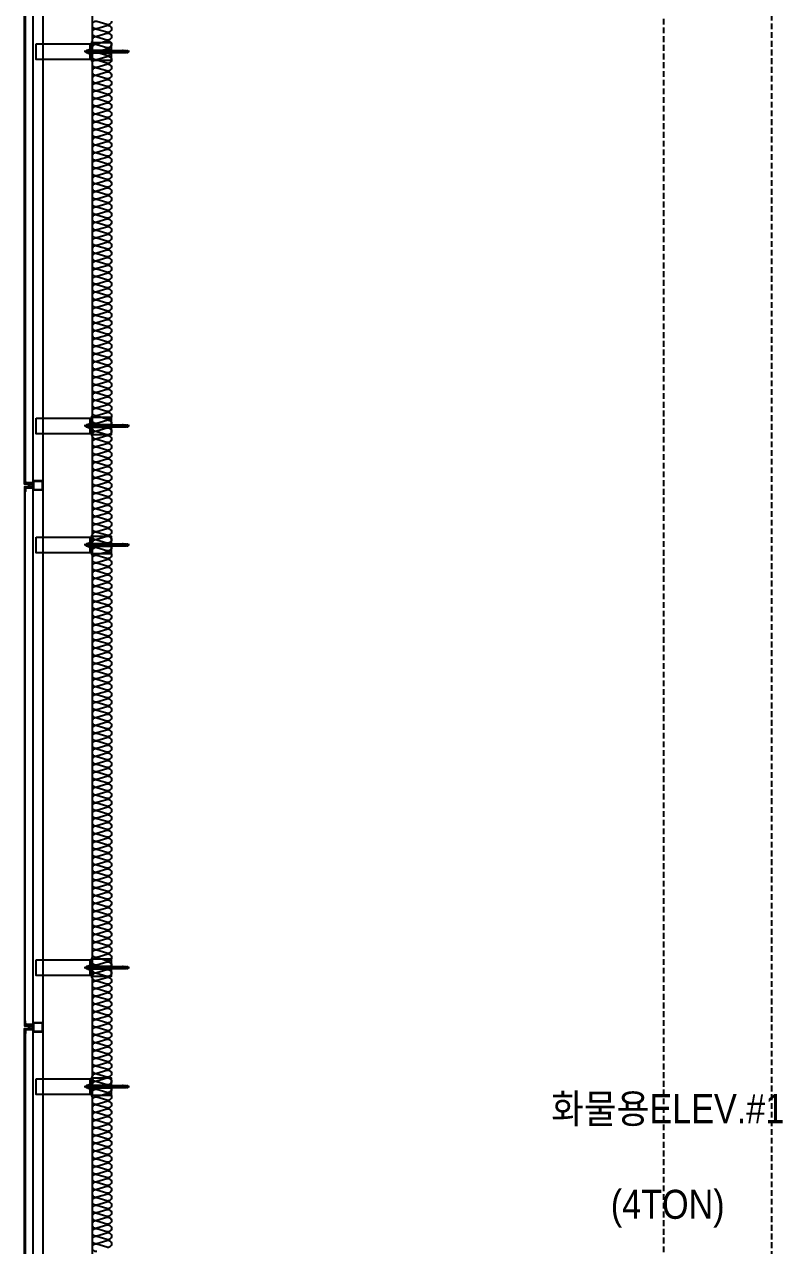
# Model space of a CAD drawing. Header units: millimetres. Extents: x -1320 to 172218, y -4077 to 50350.
# Drawn here: x 160350 to 164270, y 2271 to 8583 of the extents above; entities that cross this region are included whole.
import ezdxf
from ezdxf.enums import TextEntityAlignment as Align

# ---------------------------------------------------------------- set-up
doc = ezdxf.new("R2010")
doc.units = ezdxf.units.MM
doc.header["$LTSCALE"] = 60
doc.linetypes.add('HIDDENX2', pattern=[0.75, 0.5, -0.25])
for name, color, linetype in [('A-ETC-8', 8, 'Continuous'), ('A-FIN', 6, 'Continuous'), ('hidden', 9, 'HIDDENX2'), ('INSUL', 8, 'Continuous'), ('ISL', 251, 'Continuous')]:
    doc.layers.add(name, color=color, linetype=linetype)
doc.layers.add('NOPLOT-TEXT', color=11, linetype='Continuous', plot=False)
doc.styles.add('Gtx', font='')
doc.styles.get('Gtx').set_extended_font_data('Dotum')

# ---------------------------------------------------------------- blocks, each defined once
blk = doc.blocks.new('A$C632c858f')
at = {"layer": 'A-ETC-8'}
blk.add_arc((-2.8, 0), 24, 341.82483, 18.17517, dxfattribs=at)
blk.add_ellipse((34, 0), major_axis=(7.59, 0), ratio=0.987937, dxfattribs=at)
blk = doc.blocks.new('A$Cae507117')
at = {"layer": 'A-ETC-8'}
for points in [[(-50, 0), (-50, -50), (0, -50), (0, 0)], [(-46.8, -3.2), (-46.8, -46.8), (-3.2, -46.8), (-3.2, -3.2)]]:
    blk.add_lwpolyline(points, close=True, dxfattribs=at)
blk = doc.blocks.new('너트 M12')
for p, q in [((-9, 0), (9, 0)), ((-9.5, -9), (-9.5, -0.5)), ((9, -9.5), (-9, -9.5)), ((0, -8.3), (0, -1.2)), ((9.5, -0.5), (9.5, -9))]:
    blk.add_line(p, q)
for centre, start, end in [((-9, -0.5), 90, 180), ((-9, -9), 180, 270), ((9, -0.5), 0, 90), ((9, -9), 270, 0)]:
    blk.add_arc(centre, 0.5, start, end)
at = {"extrusion": (0, 0, -1)}
for centre, major_axis, ratio, start_param, end_param in [((-4.8, -0.9), (-4.75, 0.31), 0.185359, -0.024388, 3.141593), ((4.8, -0.9), (4.75, 0.31), 0.185108, 3.141593, 6.30754), ((-4.8, -8.6), (4.75, 0.31), 0.187111, 0, 3.166211), ((4.8, -8.6), (-4.75, 0.31), 0.185991, 3.117121, 6.283185)]:
    blk.add_ellipse(centre, major_axis=major_axis, ratio=ratio, start_param=start_param, end_param=end_param, dxfattribs=at)
blk = doc.blocks.new('A$C5ebcaad0')
at = {"layer": 'A-ETC-8'}
for p, q in [((-449, -225), (-214, -225)), ((-439, -220.5), (-439, -229.5)), ((-437, -219), (-437.5, -219)), ((-437.5, -231), (-437, -231)), ((-426, -220.5), (-437, -219)), ((-437, -231), (-426, -229.5)), ((-431.6, -219.7), (-431.6, -221.5)), ((-431.6, -228.5), (-431.6, -230.2)), ((-431.1, -222.3), (-429.3, -223.5)), ((-431.1, -227.7), (-429.3, -226.5)), ((-415.6, -218.7), (-430.6, -218.7)), ((-430.6, -231.2), (-415.6, -231.2)), ((-421.1, -224), (-427.7, -224)), ((-421.1, -226), (-427.7, -226)), ((-426, -220.5), (-412, -220.5)), ((-426, -229.5), (-412, -229.5)), ((-420.6, -223.5), (-420.6, -223)), ((-420.6, -227), (-420.6, -226.5)), ((-416.6, -227), (-416.6, -223)), ((-415.6, -218.7), (-412.6, -218.7)), ((-415.6, -231.2), (-412.6, -231.2)), ((-412.6, -218.7), (-412.6, -231.2)), ((-412, -231), (-412, -219)), ((-409, -219), (-412, -219)), ((-412, -231), (-409, -231)), ((-409, -231), (-409, -219)), ((-355, -219), (-409, -219)), ((-409, -231), (-355, -231)), ((-355, -219), (-245.5, -219)), ((-245.5, -231), (-355, -231)), ((-234.2, -229.5), (-224, -229.5)), ((-234, -219), (-225.5, -219)), ((-234, -220.5), (-224, -220.5)), ((-234, -231), (-225.5, -231)), ((-225.5, -231), (-225.5, -219)), ((-224, -220.5), (-225.5, -219)), ((-224, -229.5), (-225.5, -231)), ((-224, -229.5), (-224, -220.5))]:
    blk.add_line(p, q, dxfattribs=at)
for points in [[(-255, -180.5), (-255, -269.5), (-355, -269.5), (-355, -180.5)], [(33.5, -185), (-251.5, -185), (-251.5, -265), (33.5, -265)], [(-251.5, -265), (-245.5, -265), (-245.5, -185), (-251.5, -185)], [(-245.5, -210), (-245.5, -240), (-243.5, -240), (-243.5, -210)]]:
    blk.add_lwpolyline(points, close=True, dxfattribs=at)
blk.add_lwpolyline([(-251.5, -177.5), (-251.5, -272.5, -0.414214), (-252.5, -273.5), (-255, -273.5), (-255, -176.5), (-252.5, -176.5, -0.414214)], format="xyb", close=True, dxfattribs=at)
for centre, radius, start, end in [((-437.5, -220.5), 1.5, 90, 180), ((-437.5, -229.5), 1.5, 180, 270), ((-430.6, -219.7), 1, 90, 180), ((-430.6, -221.5), 1, 180, 236.30993), ((-430.6, -228.5), 1, 123.69007, 180), ((-430.6, -230.2), 1, 180, 270), ((-427.7, -221), 3, 236.30993, 270), ((-427.7, -229), 3, 90, 123.69007), ((-421.1, -223.5), 0.5, 270, 0), ((-421.1, -226.5), 0.5, 0, 90), ((-418.6, -223), 2, 90, 180), ((-418.6, -227), 2, 180, 270), ((-418.6, -223), 2, 0, 90), ((-418.6, -227), 2, 270, 0)]:
    blk.add_arc(centre, radius, start, end, dxfattribs=at)
at = {"layer": 'A-ETC-8', "xscale": -1, "rotation": 90}
blk.add_blockref('너트 M12', (-243.5, -225), dxfattribs=at)

msp = doc.modelspace()

# ---------------------------------------------------------------- linework, layer by layer
at = {"layer": 'A-ETC-8'}
for p, q in [((160395, 680), (160395, 47070, 0)), ((160445, 47070, 0), (160445, 680))]:
    msp.add_line(p, q, dxfattribs=at)
at = {"layer": 'A-ETC-8', "elevation": 0}
for points in [[(160358, 6211.5), (160393, 6211.5), (160393, 6200.5), (160395, 6200.5), (160395, 6213.5), (160359.7, 6213.5, 0.226541), (160356, 6217.2), (160356, 6231.9), (160354, 6231.9), (160354, 6215.5, -0.414214)], [(160358, 6188.5), (160393, 6188.5), (160393, 6199.5), (160395, 6199.5), (160395, 6186.5), (160359.7, 6186.5, -0.226541), (160356, 6182.8), (160356, 6168.1), (160354, 6168.1), (160354, 6184.5, 0.414214)], [(160358, 3411.5), (160393, 3411.5), (160393, 3400.5), (160395, 3400.5), (160395, 3413.5), (160359.7, 3413.5, 0.226541), (160356, 3417.2), (160356, 3431.9), (160354, 3431.9), (160354, 3415.5, -0.414214)], [(160358, 3388.5), (160393, 3388.5), (160393, 3399.5), (160395, 3399.5), (160395, 3386.5), (160359.7, 3386.5, -0.226541), (160356, 3382.8), (160356, 3368.1), (160354, 3368.1), (160354, 3384.5, 0.414214)]]:
    msp.add_lwpolyline(points, format="xyb", close=True, dxfattribs=at)
at = {"layer": 'A-FIN', "elevation": 0}
for points in [[(160391, 6211.5), (160391, 6207.5), (160350, 6207.5), (160350, 8742.5), (160391, 8742.5), (160391, 8738.5), (160354, 8738.5), (160354, 6211.5), (160391, 6211.5)], [(160391, 6188.5), (160391, 6192.5), (160350, 6192.5), (160350, 3407.5), (160391, 3407.5), (160391, 3411.5), (160354, 3411.5), (160354, 6188.5), (160391, 6188.5)], [(160391, 659), (160391, 655), (160350, 655), (160350, 3392.5), (160391, 3392.5), (160391, 3388.5), (160354, 3388.5), (160354, 659), (160391, 659)]]:
    msp.add_lwpolyline(points, close=True, dxfattribs=at)
at = {"layer": 'hidden'}
for p, q in [((164215, 1898), (164215, 48809.5, 0)), ((163655, 47942.1, 0), (163655, 1898))]:
    msp.add_line(p, q, dxfattribs=at)
at = {"layer": 'INSUL'}
msp.add_line((160700, 47000), (160700, -2250), dxfattribs=at)
at = {"layer": 'ISL', "elevation": 0}
msp.add_lwpolyline([(160800, 8600, -0.509267), (160775.8, 8582.3), (160724.2, 8597.6, 1.372593), (160724.2, 8562.3), (160775.8, 8577.6, -0.509267), (160800, 8560, -0.509267), (160775.8, 8542.3), (160724.2, 8557.6, 1.372593), (160724.2, 8522.3), (160775.8, 8537.6, -0.509267), (160800, 8520, -0.509267), (160775.8, 8502.3), (160724.2, 8517.6, 1.372593), (160724.2, 8482.3), (160775.8, 8497.6, -0.509267), (160800, 8480, -0.509267), (160775.8, 8462.3), (160724.2, 8477.6, 1.372593), (160724.2, 8442.3), (160775.8, 8457.6, -0.509267), (160800, 8440, -0.509267), (160775.8, 8422.3), (160724.2, 8437.6, 1.372593), (160724.2, 8402.3), (160775.8, 8417.6, -0.509267), (160800, 8400, -0.509267), (160775.8, 8382.3), (160724.2, 8397.6, 1.372593), (160724.2, 8362.3), (160775.8, 8377.6, -0.509267), (160800, 8360, -0.509267), (160775.8, 8342.3), (160724.2, 8357.6, 1.372593), (160724.2, 8322.3), (160775.8, 8337.6, -0.509267), (160800, 8320, -0.509267), (160775.8, 8302.3), (160724.2, 8317.6, 1.372593), (160724.2, 8282.3), (160775.8, 8297.6, -0.509267), (160800, 8280, -0.509267), (160775.8, 8262.3), (160724.2, 8277.6, 1.372593), (160724.2, 8242.3), (160775.8, 8257.6, -0.509267), (160800, 8240, -0.509267), (160775.8, 8222.3), (160724.2, 8237.6, 1.372593), (160724.2, 8202.3), (160775.8, 8217.6, -0.509267), (160800, 8200, -0.509267), (160775.8, 8182.3), (160724.2, 8197.6, 1.372593), (160724.2, 8162.3), (160775.8, 8177.6, -0.509267), (160800, 8160, -0.509267), (160775.8, 8142.3), (160724.2, 8157.6, 1.372593), (160724.2, 8122.3), (160775.8, 8137.6, -0.509267), (160800, 8120, -0.509267), (160775.8, 8102.3), (160724.2, 8117.6, 1.372593), (160724.2, 8082.3), (160775.8, 8097.6, -0.509267), (160800, 8080, -0.509267), (160775.8, 8062.3), (160724.2, 8077.6, 1.372593), (160724.2, 8042.3), (160775.8, 8057.6, -0.509267), (160800, 8040, -0.509267), (160775.8, 8022.3), (160724.2, 8037.6, 1.372593), (160724.2, 8002.3), (160775.8, 8017.6, -0.509267), (160800, 8000, -0.509267), (160775.8, 7982.3), (160724.2, 7997.6, 1.372593), (160724.2, 7962.3), (160775.8, 7977.6, -0.509267), (160800, 7960, -0.509267), (160775.8, 7942.3), (160724.2, 7957.6, 1.372593), (160724.2, 7922.3), (160775.8, 7937.6, -0.509267), (160800, 7920, -0.509267), (160775.8, 7902.3), (160724.2, 7917.6, 1.372593), (160724.2, 7882.3), (160775.8, 7897.6, -0.509267), (160800, 7880, -0.509267), (160775.8, 7862.3), (160724.2, 7877.6, 1.372593), (160724.2, 7842.3), (160775.8, 7857.6, -0.509267), (160800, 7840, -0.509267), (160775.8, 7822.3), (160724.2, 7837.6, 1.372593), (160724.2, 7802.3), (160775.8, 7817.6, -0.509267), (160800, 7800, -0.509267), (160775.8, 7782.3), (160724.2, 7797.6, 1.372593), (160724.2, 7762.3), (160775.8, 7777.6, -0.509267), (160800, 7760, -0.509267), (160775.8, 7742.3), (160724.2, 7757.6, 1.372593), (160724.2, 7722.3), (160775.8, 7737.6, -0.509267), (160800, 7720, -0.509267), (160775.8, 7702.3), (160724.2, 7717.6, 1.372593), (160724.2, 7682.3), (160775.8, 7697.6, -0.509267), (160800, 7680, -0.509267), (160775.8, 7662.3), (160724.2, 7677.6, 1.372593), (160724.2, 7642.3), (160775.8, 7657.6, -0.509267), (160800, 7640, -0.509267), (160775.8, 7622.3), (160724.2, 7637.6, 1.372593), (160724.2, 7602.3), (160775.8, 7617.6, -0.509267), (160800, 7600, -0.509267), (160775.8, 7582.3), (160724.2, 7597.6, 1.372593), (160724.2, 7562.3), (160775.8, 7577.6, -0.509267), (160800, 7560, -0.509267), (160775.8, 7542.3), (160724.2, 7557.6, 1.372593), (160724.2, 7522.3), (160775.8, 7537.6, -0.509267), (160800, 7520, -0.509267), (160775.8, 7502.3), (160724.2, 7517.6, 1.372593), (160724.2, 7482.3), (160775.8, 7497.6, -0.509267), (160800, 7480, -0.509267), (160775.8, 7462.3), (160724.2, 7477.6, 1.372593), (160724.2, 7442.3), (160775.8, 7457.6, -0.509267), (160800, 7440, -0.509267), (160775.8, 7422.3), (160724.2, 7437.6, 1.372593), (160724.2, 7402.3), (160775.8, 7417.6, -0.509267), (160800, 7400, -0.509267), (160775.8, 7382.3), (160724.2, 7397.6, 1.372593), (160724.2, 7362.3), (160775.8, 7377.6, -0.509267), (160800, 7360, -0.509267), (160775.8, 7342.3), (160724.2, 7357.6, 1.372593), (160724.2, 7322.3), (160775.8, 7337.6, -0.509267), (160800, 7320, -0.509267), (160775.8, 7302.3), (160724.2, 7317.6, 1.372593), (160724.2, 7282.3), (160775.8, 7297.6, -0.509267), (160800, 7280, -0.509267), (160775.8, 7262.3), (160724.2, 7277.6, 1.372593), (160724.2, 7242.3), (160775.8, 7257.6, -0.509267), (160800, 7240, -0.509267), (160775.8, 7222.3), (160724.2, 7237.6, 1.372593), (160724.2, 7202.3), (160775.8, 7217.6, -0.509267), (160800, 7200, -0.509267), (160775.8, 7182.3), (160724.2, 7197.6, 1.372593), (160724.2, 7162.3), (160775.8, 7177.6, -0.509267), (160800, 7160, -0.509267), (160775.8, 7142.3), (160724.2, 7157.6, 1.372593), (160724.2, 7122.3), (160775.8, 7137.6, -0.509267), (160800, 7120, -0.509267), (160775.8, 7102.3), (160724.2, 7117.6, 1.372593), (160724.2, 7082.3), (160775.8, 7097.6, -0.509267), (160800, 7080, -0.509267), (160775.8, 7062.3), (160724.2, 7077.6, 1.372593), (160724.2, 7042.3), (160775.8, 7057.6, -0.509267), (160800, 7040, -0.509267), (160775.8, 7022.3), (160724.2, 7037.6, 1.372593), (160724.2, 7002.3), (160775.8, 7017.6, -0.509267), (160800, 7000, -0.509267), (160775.8, 6982.3), (160724.2, 6997.6, 1.372593), (160724.2, 6962.3), (160775.8, 6977.6, -0.509267), (160800, 6960, -0.509267), (160775.8, 6942.3), (160724.2, 6957.6, 1.372593), (160724.2, 6922.3), (160775.8, 6937.6, -0.509267), (160800, 6920, -0.509267), (160775.8, 6902.3), (160724.2, 6917.6, 1.372593), (160724.2, 6882.3), (160775.8, 6897.6, -0.509267), (160800, 6880, -0.509267), (160775.8, 6862.3), (160724.2, 6877.6, 1.372593), (160724.2, 6842.3), (160775.8, 6857.6, -0.509267), (160800, 6840, -0.509267), (160775.8, 6822.3), (160724.2, 6837.6, 1.372593), (160724.2, 6802.3), (160775.8, 6817.6, -0.509267), (160800, 6800, -0.509267), (160775.8, 6782.3), (160724.2, 6797.6, 1.372593), (160724.2, 6762.3), (160775.8, 6777.6, -0.509267), (160800, 6760, -0.509267), (160775.8, 6742.3), (160724.2, 6757.6, 1.372593), (160724.2, 6722.3), (160775.8, 6737.6, -0.509267), (160800, 6720, -0.509267), (160775.8, 6702.3), (160724.2, 6717.6, 1.372593), (160724.2, 6682.3), (160775.8, 6697.6, -0.509267), (160800, 6680, -0.509267), (160775.8, 6662.3), (160724.2, 6677.6, 1.372593), (160724.2, 6642.3), (160775.8, 6657.6, -0.509267), (160800, 6640, -0.509267), (160775.8, 6622.3), (160724.2, 6637.6, 1.372593), (160724.2, 6602.3), (160775.8, 6617.6, -0.509267), (160800, 6600, -0.509267), (160775.8, 6582.3), (160724.2, 6597.6, 1.372593), (160724.2, 6562.3), (160775.8, 6577.6, -0.509267), (160800, 6560, -0.509267), (160775.8, 6542.3), (160724.2, 6557.6, 1.372593), (160724.2, 6522.3), (160775.8, 6537.6, -0.509267), (160800, 6520, -0.509267), (160775.8, 6502.3), (160724.2, 6517.6, 1.372593), (160724.2, 6482.3), (160775.8, 6497.6, -0.509267), (160800, 6480, -0.509267), (160775.8, 6462.3), (160724.2, 6477.6, 1.372593), (160724.2, 6442.3), (160775.8, 6457.6, -0.509267), (160800, 6440, -0.509267), (160775.8, 6422.3), (160724.2, 6437.6, 1.372593), (160724.2, 6402.3), (160775.8, 6417.6, -0.509267), (160800, 6400, -0.509267), (160775.8, 6382.3), (160724.2, 6397.6, 1.372593), (160724.2, 6362.3), (160775.8, 6377.6, -0.509267), (160800, 6360, -0.509267), (160775.8, 6342.3), (160724.2, 6357.6, 1.372593), (160724.2, 6322.3), (160775.8, 6337.6, -0.509267), (160800, 6320, -0.509267), (160775.8, 6302.3), (160724.2, 6317.6, 1.372593), (160724.2, 6282.3), (160775.8, 6297.6, -0.509267), (160800, 6280, -0.509267), (160775.8, 6262.3), (160724.2, 6277.6, 1.372593), (160724.2, 6242.3), (160775.8, 6257.6, -0.509267), (160800, 6240, -0.509267), (160775.8, 6222.3), (160724.2, 6237.6, 1.372593), (160724.2, 6202.3), (160775.8, 6217.6, -0.509267), (160800, 6200, -0.509267), (160775.8, 6182.3), (160724.2, 6197.6, 1.372593), (160724.2, 6162.3), (160775.8, 6177.6, -0.509267), (160800, 6160, -0.509267), (160775.8, 6142.3), (160724.2, 6157.6, 1.372593), (160724.2, 6122.3), (160775.8, 6137.6, -0.509267), (160800, 6120, -0.509267), (160775.8, 6102.3), (160724.2, 6117.6, 1.372593), (160724.2, 6082.3), (160775.8, 6097.6, -0.509267), (160800, 6080, -0.509267), (160775.8, 6062.3), (160724.2, 6077.6, 1.372593), (160724.2, 6042.3), (160775.8, 6057.6, -0.509267), (160800, 6040, -0.509267), (160775.8, 6022.3), (160724.2, 6037.6, 1.372593), (160724.2, 6002.3), (160775.8, 6017.6, -0.509267), (160800, 6000, -0.509267), (160775.8, 5982.3), (160724.2, 5997.6, 1.372593), (160724.2, 5962.3), (160775.8, 5977.6, -0.509267), (160800, 5960, -0.509267), (160775.8, 5942.3), (160724.2, 5957.6, 1.372593), (160724.2, 5922.3), (160775.8, 5937.6, -0.509267), (160800, 5920, -0.509267), (160775.8, 5902.3), (160724.2, 5917.6, 1.372593), (160724.2, 5882.3), (160775.8, 5897.6, -0.509267), (160800, 5880, -0.509267), (160775.8, 5862.3), (160724.2, 5877.6, 1.372593), (160724.2, 5842.3), (160775.8, 5857.6, -0.509267), (160800, 5840, -0.509267), (160775.8, 5822.3), (160724.2, 5837.6, 1.372593), (160724.2, 5802.3), (160775.8, 5817.6, -0.509267), (160800, 5800, -0.509267), (160775.8, 5782.3), (160724.2, 5797.6, 1.372593), (160724.2, 5762.3), (160775.8, 5777.6, -0.509267), (160800, 5760, -0.509267), (160775.8, 5742.3), (160724.2, 5757.6, 1.372593), (160724.2, 5722.3), (160775.8, 5737.6, -0.509267), (160800, 5720, -0.509267), (160775.8, 5702.3), (160724.2, 5717.6, 1.372593), (160724.2, 5682.3), (160775.8, 5697.6, -0.509267), (160800, 5680, -0.509267), (160775.8, 5662.3), (160724.2, 5677.6, 1.372593), (160724.2, 5642.3), (160775.8, 5657.6, -0.509267), (160800, 5640, -0.509267), (160775.8, 5622.3), (160724.2, 5637.6, 1.372593), (160724.2, 5602.3), (160775.8, 5617.6, -0.509267), (160800, 5600, -0.509267), (160775.8, 5582.3), (160724.2, 5597.6, 1.372593), (160724.2, 5562.3), (160775.8, 5577.6, -0.509267), (160800, 5560, -0.509267), (160775.8, 5542.3), (160724.2, 5557.6, 1.372593), (160724.2, 5522.3), (160775.8, 5537.6, -0.509267), (160800, 5520, -0.509267), (160775.8, 5502.3), (160724.2, 5517.6, 1.372593), (160724.2, 5482.3), (160775.8, 5497.6, -0.509267), (160800, 5480, -0.509267), (160775.8, 5462.3), (160724.2, 5477.6, 1.372593), (160724.2, 5442.3), (160775.8, 5457.6, -0.509267), (160800, 5440, -0.509267), (160775.8, 5422.3), (160724.2, 5437.6, 1.372593), (160724.2, 5402.3), (160775.8, 5417.6, -0.509267), (160800, 5400, -0.509267), (160775.8, 5382.3), (160724.2, 5397.6, 1.372593), (160724.2, 5362.3), (160775.8, 5377.6, -0.509267), (160800, 5360, -0.509267), (160775.8, 5342.3), (160724.2, 5357.6, 1.372593), (160724.2, 5322.3), (160775.8, 5337.6, -0.509267), (160800, 5320, -0.509267), (160775.8, 5302.3), (160724.2, 5317.6, 1.372593), (160724.2, 5282.3), (160775.8, 5297.6, -0.509267), (160800, 5280, -0.509267), (160775.8, 5262.3), (160724.2, 5277.6, 1.372593), (160724.2, 5242.3), (160775.8, 5257.6, -0.509267), (160800, 5240, -0.509267), (160775.8, 5222.3), (160724.2, 5237.6, 1.372593), (160724.2, 5202.3), (160775.8, 5217.6, -0.509267), (160800, 5200, -0.509267), (160775.8, 5182.3), (160724.2, 5197.6, 1.372593), (160724.2, 5162.3), (160775.8, 5177.6, -0.509267), (160800, 5160, -0.509267), (160775.8, 5142.3), (160724.2, 5157.6, 1.372593), (160724.2, 5122.3), (160775.8, 5137.6, -0.509267), (160800, 5120, -0.509267), (160775.8, 5102.3), (160724.2, 5117.6, 1.372593), (160724.2, 5082.3), (160775.8, 5097.6, -0.509267), (160800, 5080, -0.509267), (160775.8, 5062.3), (160724.2, 5077.6, 1.372593), (160724.2, 5042.3), (160775.8, 5057.6, -0.509267), (160800, 5040, -0.509267), (160775.8, 5022.3), (160724.2, 5037.6, 1.372593), (160724.2, 5002.3), (160775.8, 5017.6, -0.509267), (160800, 5000, -0.509267), (160775.8, 4982.3), (160724.2, 4997.6, 1.372593), (160724.2, 4962.3), (160775.8, 4977.6, -0.509267), (160800, 4960, -0.509267), (160775.8, 4942.3), (160724.2, 4957.6, 1.372593), (160724.2, 4922.3), (160775.8, 4937.6, -0.509267), (160800, 4920, -0.509267), (160775.8, 4902.3), (160724.2, 4917.6, 1.372593), (160724.2, 4882.3), (160775.8, 4897.6, -0.509267), (160800, 4880, -0.509267), (160775.8, 4862.3), (160724.2, 4877.6, 1.372593), (160724.2, 4842.3), (160775.8, 4857.6, -0.509267), (160800, 4840, -0.509267), (160775.8, 4822.3), (160724.2, 4837.6, 1.372593), (160724.2, 4802.3), (160775.8, 4817.6, -0.509267), (160800, 4800, -0.509267), (160775.8, 4782.3), (160724.2, 4797.6, 1.372593), (160724.2, 4762.3), (160775.8, 4777.6, -0.509267), (160800, 4760, -0.509267), (160775.8, 4742.3), (160724.2, 4757.6, 1.372593), (160724.2, 4722.3), (160775.8, 4737.6, -0.509267), (160800, 4720, -0.509267), (160775.8, 4702.3), (160724.2, 4717.6, 1.372593), (160724.2, 4682.3), (160775.8, 4697.6, -0.509267), (160800, 4680, -0.509267), (160775.8, 4662.3), (160724.2, 4677.6, 1.372593), (160724.2, 4642.3), (160775.8, 4657.6, -0.509267), (160800, 4640, -0.509267), (160775.8, 4622.3), (160724.2, 4637.6, 1.372593), (160724.2, 4602.3), (160775.8, 4617.6, -0.509267), (160800, 4600, -0.509267), (160775.8, 4582.3), (160724.2, 4597.6, 1.372593), (160724.2, 4562.3), (160775.8, 4577.6, -0.509267), (160800, 4560, -0.509267), (160775.8, 4542.3), (160724.2, 4557.6, 1.372593), (160724.2, 4522.3), (160775.8, 4537.6, -0.509267), (160800, 4520, -0.509267), (160775.8, 4502.3), (160724.2, 4517.6, 1.372593), (160724.2, 4482.3), (160775.8, 4497.6, -0.509267), (160800, 4480, -0.509267), (160775.8, 4462.3), (160724.2, 4477.6, 1.372593), (160724.2, 4442.3), (160775.8, 4457.6, -0.509267), (160800, 4440, -0.509267), (160775.8, 4422.3), (160724.2, 4437.6, 1.372593), (160724.2, 4402.3), (160775.8, 4417.6, -0.509267), (160800, 4400, -0.509267), (160775.8, 4382.3), (160724.2, 4397.6, 1.372593), (160724.2, 4362.3), (160775.8, 4377.6, -0.509267), (160800, 4360, -0.509267), (160775.8, 4342.3), (160724.2, 4357.6, 1.372593), (160724.2, 4322.3), (160775.8, 4337.6, -0.509267), (160800, 4320, -0.509267), (160775.8, 4302.3), (160724.2, 4317.6, 1.372593), (160724.2, 4282.3), (160775.8, 4297.6, -0.509267), (160800, 4280, -0.509267), (160775.8, 4262.3), (160724.2, 4277.6, 1.372593), (160724.2, 4242.3), (160775.8, 4257.6, -0.509267), (160800, 4240, -0.509267), (160775.8, 4222.3), (160724.2, 4237.6, 1.372593), (160724.2, 4202.3), (160775.8, 4217.6, -0.509267), (160800, 4200, -0.509267), (160775.8, 4182.3), (160724.2, 4197.6, 1.372593), (160724.2, 4162.3), (160775.8, 4177.6, -0.509267), (160800, 4160, -0.509267), (160775.8, 4142.3), (160724.2, 4157.6, 1.372593), (160724.2, 4122.3), (160775.8, 4137.6, -0.509267), (160800, 4120, -0.509267), (160775.8, 4102.3), (160724.2, 4117.6, 1.372593), (160724.2, 4082.3), (160775.8, 4097.6, -0.509267), (160800, 4080, -0.509267), (160775.8, 4062.3), (160724.2, 4077.6, 1.372593), (160724.2, 4042.3), (160775.8, 4057.6, -0.509267), (160800, 4040, -0.509267), (160775.8, 4022.3), (160724.2, 4037.6, 1.372593), (160724.2, 4002.3), (160775.8, 4017.6, -0.509267), (160800, 4000, -0.509267), (160775.8, 3982.3), (160724.2, 3997.6, 1.372593), (160724.2, 3962.3), (160775.8, 3977.6, -0.509267), (160800, 3960, -0.509267), (160775.8, 3942.3), (160724.2, 3957.6, 1.372593), (160724.2, 3922.3), (160775.8, 3937.6, -0.509267), (160800, 3920, -0.509267), (160775.8, 3902.3), (160724.2, 3917.6, 1.372593), (160724.2, 3882.3), (160775.8, 3897.6, -0.509267), (160800, 3880, -0.509267), (160775.8, 3862.3), (160724.2, 3877.6, 1.372593), (160724.2, 3842.3), (160775.8, 3857.6, -0.509267), (160800, 3840, -0.509267), (160775.8, 3822.3), (160724.2, 3837.6, 1.372593), (160724.2, 3802.3), (160775.8, 3817.6, -0.509267), (160800, 3800, -0.509267), (160775.8, 3782.3), (160724.2, 3797.6, 1.372593), (160724.2, 3762.3), (160775.8, 3777.6, -0.509267), (160800, 3760, -0.509267), (160775.8, 3742.3), (160724.2, 3757.6, 1.372593), (160724.2, 3722.3), (160775.8, 3737.6, -0.509267), (160800, 3720, -0.509267), (160775.8, 3702.3), (160724.2, 3717.6, 1.372593), (160724.2, 3682.3), (160775.8, 3697.6, -0.509267), (160800, 3680, -0.509267), (160775.8, 3662.3), (160724.2, 3677.6, 1.372593), (160724.2, 3642.3), (160775.8, 3657.6, -0.509267), (160800, 3640, -0.509267), (160775.8, 3622.3), (160724.2, 3637.6, 1.372593), (160724.2, 3602.3), (160775.8, 3617.6, -0.509267), (160800, 3600, -0.509267), (160775.8, 3582.3), (160724.2, 3597.6, 1.372593), (160724.2, 3562.3), (160775.8, 3577.6, -0.509267), (160800, 3560, -0.509267), (160775.8, 3542.3), (160724.2, 3557.6, 1.372593), (160724.2, 3522.3), (160775.8, 3537.6, -0.509267), (160800, 3520, -0.509267), (160775.8, 3502.3), (160724.2, 3517.6, 1.372593), (160724.2, 3482.3), (160775.8, 3497.6, -0.509267), (160800, 3480, -0.509267), (160775.8, 3462.3), (160724.2, 3477.6, 1.372593), (160724.2, 3442.3), (160775.8, 3457.6, -0.509267), (160800, 3440, -0.509267), (160775.8, 3422.3), (160724.2, 3437.6, 1.372593), (160724.2, 3402.3), (160775.8, 3417.6, -0.509267), (160800, 3400, -0.509267), (160775.8, 3382.3), (160724.2, 3397.6, 1.372593), (160724.2, 3362.3), (160775.8, 3377.6, -0.509267), (160800, 3360, -0.509267), (160775.8, 3342.3), (160724.2, 3357.6, 1.372593), (160724.2, 3322.3), (160775.8, 3337.6, -0.509267), (160800, 3320, -0.509267), (160775.8, 3302.3), (160724.2, 3317.6, 1.372593), (160724.2, 3282.3), (160775.8, 3297.6, -0.509267), (160800, 3280, -0.509267), (160775.8, 3262.3), (160724.2, 3277.6, 1.372593), (160724.2, 3242.3), (160775.8, 3257.6, -0.509267), (160800, 3240, -0.509267), (160775.8, 3222.3), (160724.2, 3237.6, 1.372593), (160724.2, 3202.3), (160775.8, 3217.6, -0.509267), (160800, 3200, -0.509267), (160775.8, 3182.3), (160724.2, 3197.6, 1.372593), (160724.2, 3162.3), (160775.8, 3177.6, -0.509267), (160800, 3160, -0.509267), (160775.8, 3142.3), (160724.2, 3157.6, 1.372593), (160724.2, 3122.3), (160775.8, 3137.6, -0.509267), (160800, 3120, -0.509267), (160775.8, 3102.3), (160724.2, 3117.6, 1.372593), (160724.2, 3082.3), (160775.8, 3097.6, -0.509267), (160800, 3080, -0.509267), (160775.8, 3062.3), (160724.2, 3077.6, 1.372593), (160724.2, 3042.3), (160775.8, 3057.6, -0.509267), (160800, 3040, -0.509267), (160775.8, 3022.3), (160724.2, 3037.6, 1.372593), (160724.2, 3002.3), (160775.8, 3017.6, -0.509267), (160800, 3000, -0.509267), (160775.8, 2982.3), (160724.2, 2997.6, 1.372593), (160724.2, 2962.3), (160775.8, 2977.6, -0.509267), (160800, 2960, -0.509267), (160775.8, 2942.3), (160724.2, 2957.6, 1.372593), (160724.2, 2922.3), (160775.8, 2937.6, -0.509267), (160800, 2920, -0.509267), (160775.8, 2902.3), (160724.2, 2917.6, 1.372593), (160724.2, 2882.3), (160775.8, 2897.6, -0.509267), (160800, 2880, -0.509267), (160775.8, 2862.3), (160724.2, 2877.6, 1.372593), (160724.2, 2842.3), (160775.8, 2857.6, -0.509267), (160800, 2840, -0.509267), (160775.8, 2822.3), (160724.2, 2837.6, 1.372593), (160724.2, 2802.3), (160775.8, 2817.6, -0.509267), (160800, 2800, -0.509267), (160775.8, 2782.3), (160724.2, 2797.6, 1.372593), (160724.2, 2762.3), (160775.8, 2777.6, -0.509267), (160800, 2760, -0.509267), (160775.8, 2742.3), (160724.2, 2757.6, 1.372593), (160724.2, 2722.3), (160775.8, 2737.6, -0.509267), (160800, 2720, -0.509267), (160775.8, 2702.3), (160724.2, 2717.6, 1.372593), (160724.2, 2682.3), (160775.8, 2697.6, -0.509267), (160800, 2680, -0.509267), (160775.8, 2662.3), (160724.2, 2677.6, 1.372593), (160724.2, 2642.3), (160775.8, 2657.6, -0.509267), (160800, 2640, -0.509267), (160775.8, 2622.3), (160724.2, 2637.6, 1.372593), (160724.2, 2602.3), (160775.8, 2617.6, -0.509267), (160800, 2600, -0.509267), (160775.8, 2582.3), (160724.2, 2597.6, 1.372593), (160724.2, 2562.3), (160775.8, 2577.6, -0.509267), (160800, 2560, -0.509267), (160775.8, 2542.3), (160724.2, 2557.6, 1.372593), (160724.2, 2522.3), (160775.8, 2537.6, -0.509267), (160800, 2520, -0.509267), (160775.8, 2502.3), (160724.2, 2517.6, 1.372593), (160724.2, 2482.3), (160775.8, 2497.6, -0.509267), (160800, 2480, -0.509267), (160775.8, 2462.3), (160724.2, 2477.6, 1.372593), (160724.2, 2442.3), (160775.8, 2457.6, -0.509267), (160800, 2440, -0.509267), (160775.8, 2422.3), (160724.2, 2437.6, 1.372593), (160724.2, 2402.3), (160775.8, 2417.6, -0.509267), (160800, 2400, -0.509267), (160775.8, 2382.3), (160724.2, 2397.6, 1.372593), (160724.2, 2362.3), (160775.8, 2377.6, -0.509267), (160800, 2360, -0.509267), (160775.8, 2342.3), (160724.2, 2357.6, 1.372593), (160724.2, 2322.3), (160775.8, 2337.6, -0.509267), (160800, 2320, -0.509267), (160775.8, 2302.3), (160724.2, 2317.6, 1.372593), (160724.2, 2282.3), (160775.8, 2297.6, -0.509267), (160800, 2280, -0.509267), (160775.8, 2262.3), (160724.2, 2277.6, 1.372593), (160724.2, 2242.3)], format="xyb", dxfattribs=at)

# ---------------------------------------------------------------- block references
at = {"layer": 'A-ETC-8', "xscale": -1}
for p in [(160445, 8667.5), (160445, 6732.5, 0), (160445, 6117.5, 0), (160445, 3932.5), (160445, 3317.5)]:
    msp.add_blockref('A$C5ebcaad0', p, dxfattribs=at)
at = {"layer": 'A-ETC-8', "xscale": -1, "rotation": 180}
for name, p in [('A$C632c858f', (160350, 6200, 0)), ('A$Cae507117', (160445, 6175, 0)), ('A$Cae507117', (160445, 3375)), ('A$C632c858f', (160350, 3400))]:
    msp.add_blockref(name, p, dxfattribs=at)

# ---------------------------------------------------------------- texts
at = {"layer": 'NOPLOT-TEXT', "style": 'Gtx', "width": 0.9}
for s, p in [('화물용ELEV.#1', (163676.2, 2978.8, 0)), ('(4TON)', (163676.2, 2484.5, 0))]:
    msp.add_text(s, height=150, dxfattribs=at).set_placement(p, align=Align.MIDDLE_CENTER)

doc.saveas('drawing.dxf')
